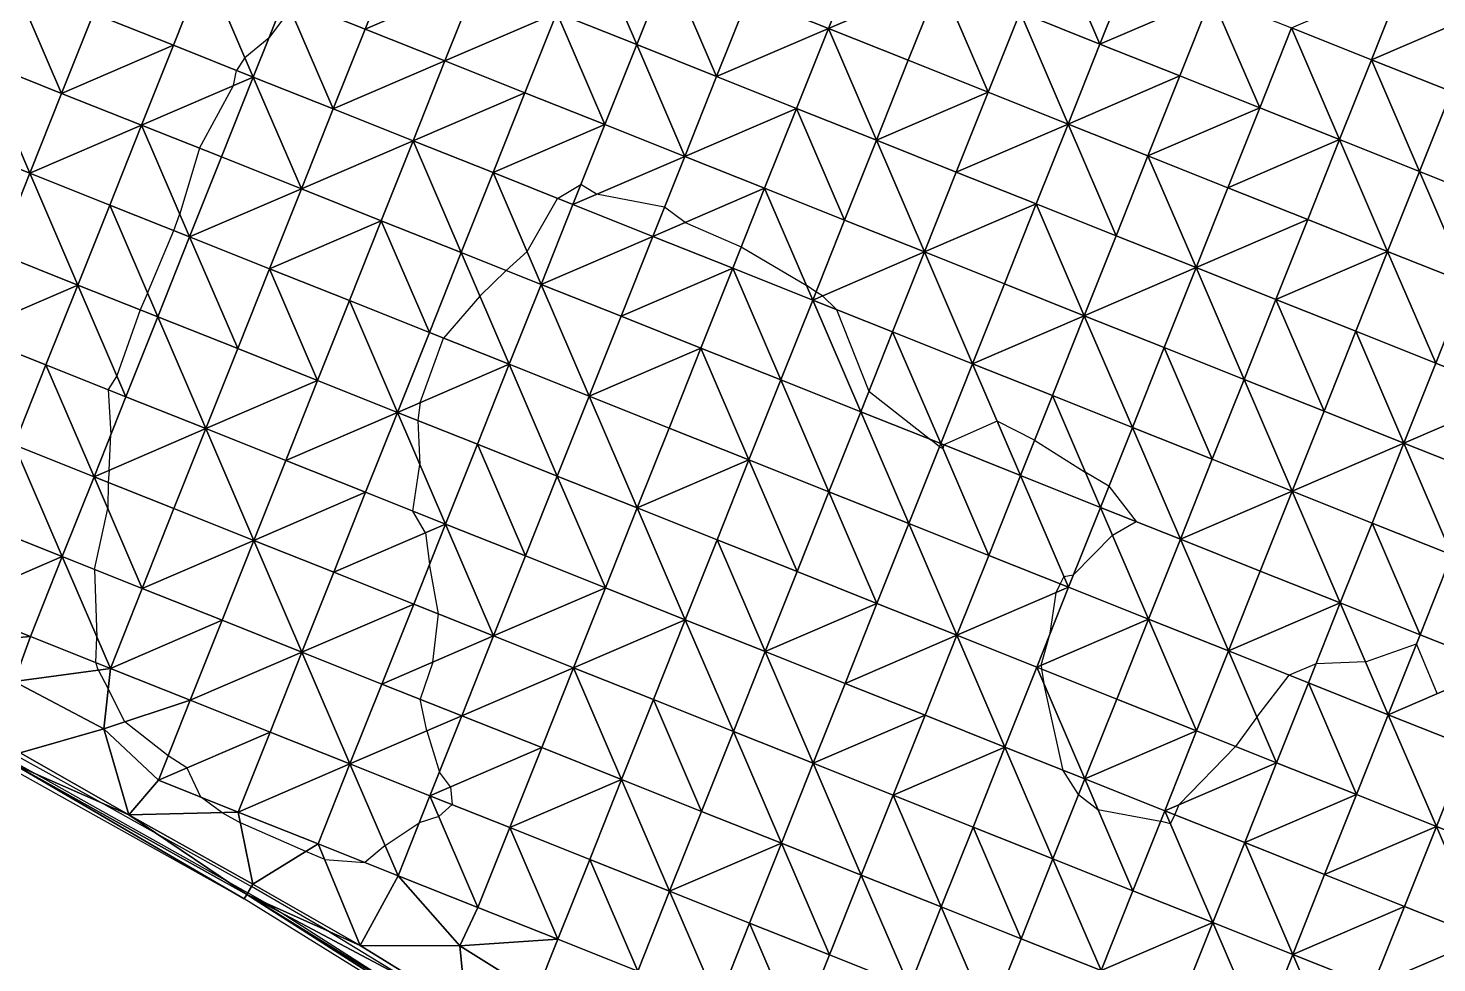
# Model space of a CAD drawing. Extents: x 452550 to 453808, y 451368 to 453069.
# Drawn here: x 453386.4 to 453550.1, y 452163.5 to 452272.1 of the extents above; entities that cross this region are included whole.
import ezdxf

# ---------------------------------------------------------------- set-up
doc = ezdxf.new("R2010")
doc.units = 0
doc.header["$LTSCALE"] = 0.35
doc.header["$MEASUREMENT"] = 0
doc.linetypes.add('DASHED', pattern=[5442.857143, 3628.571429, -1814.285714])
doc.layers.add('Default', color=42, linetype='Continuous', lineweight=25)
doc.layers.add('FPS_Contours-Minor', color=40, linetype='DASHED', lineweight=25)

msp = doc.modelspace()

# ---------------------------------------------------------------- linework, layer by layer
at = {"layer": 'Default', "color": 8, "linetype": 'Continuous', "lineweight": 25}
for points in [[(453447.82, 452273.91, 13.74), (453451.52, 452283.2, 13.67), (453457.11, 452270.21, 13.76)], [(453451.52, 452283.2, 13.67), (453460.81, 452279.5, 13.72), (453457.11, 452270.21, 13.76)], [(453501.67, 452273.98, 13.86), (453505.37, 452283.27, 13.87), (453510.96, 452270.27, 13.89)], [(453505.37, 452283.27, 13.87), (453514.66, 452279.56, 13.88), (453510.96, 452270.27, 13.89)], [(453416.25, 452275.73, 14.02), (453429.24, 452281.31, 13.8), (453425.53, 452272.02, 13.9)], [(453429.24, 452281.31, 13.8), (453438.53, 452277.61, 13.73), (453425.53, 452272.02, 13.9)], [(453470.1, 452275.79, 13.76), (453483.09, 452281.38, 13.82), (453479.39, 452272.09, 13.79)], [(453483.09, 452281.38, 13.82), (453492.38, 452277.68, 13.83), (453479.39, 452272.09, 13.79)], [(453393.96, 452273.84, 14.07), (453406.96, 452279.43, 14.08), (453403.25, 452270.14, 14.06)], [(453403.25, 452270.14, 14.06), (453406.96, 452279.43, 14.08), (453412.54, 452266.44, 13.98)], [(453406.96, 452279.43, 14.08), (453416.25, 452275.73, 14.02), (453412.54, 452266.44, 13.98)], [(453457.11, 452270.21, 13.76), (453460.81, 452279.5, 13.72), (453466.39, 452266.5, 13.8)], [(453460.81, 452279.5, 13.72), (453470.1, 452275.79, 13.76), (453466.39, 452266.5, 13.8)], [(453514.66, 452279.56, 13.88), (453523.95, 452275.86, 13.9), (453510.96, 452270.27, 13.89)], [(453380.97, 452268.25, 14.1), (453384.67, 452277.54, 14.08), (453390.26, 452264.55, 14.11)], [(453384.67, 452277.54, 14.08), (453393.96, 452273.84, 14.07), (453390.26, 452264.55, 14.11)], [(453425.53, 452272.02, 13.9), (453438.53, 452277.61, 13.73), (453434.82, 452268.32, 13.83)], [(453438.53, 452277.61, 13.73), (453447.82, 452273.91, 13.74), (453434.82, 452268.32, 13.83)], [(453479.39, 452272.09, 13.79), (453492.38, 452277.68, 13.83), (453488.68, 452268.39, 13.79)], [(453488.68, 452268.39, 13.79), (453492.38, 452277.68, 13.83), (453497.97, 452264.69, 13.81)], [(453492.38, 452277.68, 13.83), (453501.67, 452273.98, 13.86), (453497.97, 452264.69, 13.81)], [(453533.24, 452272.16, 13.92), (453546.23, 452277.75, 13.85), (453542.53, 452268.46, 13.89)], [(453546.23, 452277.75, 13.85), (453555.52, 452274.04, 13.85), (453542.53, 452268.46, 13.89)], [(453412.54, 452266.44, 13.98), (453416.25, 452275.73, 14.02), (453421.83, 452262.73, 13.86)], [(453416.25, 452275.73, 14.02), (453425.53, 452272.02, 13.9), (453421.83, 452262.73, 13.86)], [(453470.1, 452275.79, 13.76), (453479.39, 452272.09, 13.79), (453466.39, 452266.5, 13.8)], [(453510.96, 452270.27, 13.89), (453523.95, 452275.86, 13.9), (453520.25, 452266.57, 13.92)], [(453520.25, 452266.57, 13.92), (453523.95, 452275.86, 13.9), (453529.54, 452262.87, 13.93)], [(453523.95, 452275.86, 13.9), (453533.24, 452272.16, 13.92), (453529.54, 452262.87, 13.93)], [(453434.82, 452268.32, 13.83), (453447.82, 452273.91, 13.74), (453444.11, 452264.62, 13.9)], [(453444.11, 452264.62, 13.9), (453447.82, 452273.91, 13.74), (453453.4, 452260.92, 13.94)], [(453447.82, 452273.91, 13.74), (453457.11, 452270.21, 13.76), (453453.4, 452260.92, 13.94)], [(453497.97, 452264.69, 13.81), (453501.67, 452273.98, 13.86), (453507.25, 452260.98, 13.83)], [(453501.67, 452273.98, 13.86), (453510.96, 452270.27, 13.89), (453507.25, 452260.98, 13.83)], [(453542.53, 452268.46, 13.89), (453555.52, 452274.04, 13.85), (453551.82, 452264.75, 13.9)], [(453393.96, 452273.84, 14.07), (453403.25, 452270.14, 14.06), (453390.26, 452264.55, 14.11)], [(453425.53, 452272.02, 13.9), (453434.82, 452268.32, 13.83), (453421.83, 452262.73, 13.86)], [(453466.39, 452266.5, 13.8), (453479.39, 452272.09, 13.79), (453475.68, 452262.8, 13.81)], [(453475.68, 452262.8, 13.81), (453479.39, 452272.09, 13.79), (453484.97, 452259.1, 13.81)], [(453479.39, 452272.09, 13.79), (453488.68, 452268.39, 13.79), (453484.97, 452259.1, 13.81)], [(453529.54, 452262.87, 13.93), (453533.24, 452272.16, 13.92), (453538.83, 452259.17, 13.91)], [(453533.24, 452272.16, 13.92), (453542.53, 452268.46, 13.89), (453538.83, 452259.17, 13.91)], [(453390.26, 452264.55, 14.11), (453403.25, 452270.14, 14.06), (453399.55, 452260.85, 14.08)], [(453403.25, 452270.14, 14.06), (453412.54, 452266.44, 13.98), (453399.55, 452260.85, 14.08)], [(453453.4, 452260.92, 13.94), (453457.11, 452270.21, 13.76), (453462.69, 452257.21, 13.93)], [(453457.11, 452270.21, 13.76), (453466.39, 452266.5, 13.8), (453462.69, 452257.21, 13.93)], [(453510.96, 452270.27, 13.89), (453520.25, 452266.57, 13.92), (453507.25, 452260.98, 13.83)], [(453377.27, 452258.96, 14.09), (453380.97, 452268.25, 14.1), (453386.56, 452255.26, 14.1)], [(453380.97, 452268.25, 14.1), (453390.26, 452264.55, 14.11), (453386.56, 452255.26, 14.1)], [(453421.83, 452262.73, 13.86), (453434.82, 452268.32, 13.83), (453431.12, 452259.03, 13.8)], [(453434.82, 452268.32, 13.83), (453444.11, 452264.62, 13.9), (453431.12, 452259.03, 13.8)], [(453488.68, 452268.39, 13.79), (453497.97, 452264.69, 13.81), (453484.97, 452259.1, 13.81)], [(453538.83, 452259.17, 13.91), (453542.53, 452268.46, 13.89), (453548.11, 452255.46, 13.91)], [(453542.53, 452268.46, 13.89), (453551.82, 452264.75, 13.9), (453548.11, 452255.46, 13.91)], [(453399.55, 452260.85, 14.08), (453412.54, 452266.44, 13.98), (453408.84, 452257.15, 13.97)], [(453408.84, 452257.15, 13.97), (453412.54, 452266.44, 13.98), (453418.13, 452253.44, 13.86)], [(453412.54, 452266.44, 13.98), (453421.83, 452262.73, 13.86), (453418.13, 452253.44, 13.86)], [(453466.39, 452266.5, 13.8), (453475.68, 452262.8, 13.81), (453462.69, 452257.21, 13.93)], [(453507.25, 452260.98, 13.83), (453520.25, 452266.57, 13.92), (453516.54, 452257.28, 13.87)], [(453520.25, 452266.57, 13.92), (453529.54, 452262.87, 13.93), (453516.54, 452257.28, 13.87)], [(453390.26, 452264.55, 14.11), (453399.55, 452260.85, 14.08), (453386.56, 452255.26, 14.1)], [(453431.12, 452259.03, 13.8), (453444.11, 452264.62, 13.9), (453440.41, 452255.33, 13.92)], [(453444.11, 452264.62, 13.9), (453453.4, 452260.92, 13.94), (453440.41, 452255.33, 13.92)], [(453484.97, 452259.1, 13.81), (453497.97, 452264.69, 13.81), (453494.26, 452255.4, 13.8)], [(453497.97, 452264.69, 13.81), (453507.25, 452260.98, 13.83), (453494.26, 452255.4, 13.8)], [(453548.11, 452255.46, 13.91), (453551.82, 452264.75, 13.9), (453557.4, 452251.76, 13.92)], [(453421.83, 452262.73, 13.86), (453431.12, 452259.03, 13.8), (453418.13, 452253.44, 13.86)], [(453462.69, 452257.21, 13.93), (453475.68, 452262.8, 13.81), (453471.98, 452253.51, 13.9)], [(453471.98, 452253.51, 13.9), (453475.68, 452262.8, 13.81), (453481.27, 452249.81, 13.87)], [(453475.68, 452262.8, 13.81), (453484.97, 452259.1, 13.81), (453481.27, 452249.81, 13.87)], [(453516.54, 452257.28, 13.87), (453529.54, 452262.87, 13.93), (453525.83, 452253.58, 13.89)], [(453529.54, 452262.87, 13.93), (453538.83, 452259.17, 13.91), (453525.83, 452253.58, 13.89)], [(453386.56, 452255.26, 14.1), (453399.55, 452260.85, 14.08), (453395.85, 452251.56, 14.08)], [(453395.85, 452251.56, 14.08), (453399.55, 452260.85, 14.08), (453405.14, 452247.86, 13.98)], [(453399.55, 452260.85, 14.08), (453408.84, 452257.15, 13.97), (453405.14, 452247.86, 13.98)], [(453440.41, 452255.33, 13.92), (453453.4, 452260.92, 13.94), (453449.7, 452251.63, 14.02)], [(453453.4, 452260.92, 13.94), (453462.69, 452257.21, 13.93), (453449.7, 452251.63, 14.02)], [(453494.26, 452255.4, 13.8), (453507.25, 452260.98, 13.83), (453503.55, 452251.69, 13.82)], [(453503.55, 452251.69, 13.82), (453507.25, 452260.98, 13.83), (453512.84, 452247.99, 13.86)], [(453507.25, 452260.98, 13.83), (453516.54, 452257.28, 13.87), (453512.84, 452247.99, 13.86)], [(453525.83, 452253.58, 13.89), (453538.83, 452259.17, 13.91), (453535.12, 452249.88, 13.88)], [(453535.12, 452249.88, 13.88), (453538.83, 452259.17, 13.91), (453544.41, 452246.17, 13.88)], [(453538.83, 452259.17, 13.91), (453548.11, 452255.46, 13.91), (453544.41, 452246.17, 13.88)], [(453377.27, 452258.96, 14.09), (453386.56, 452255.26, 14.1), (453382.86, 452245.97, 14.11)], [(453418.13, 452253.44, 13.86), (453431.12, 452259.03, 13.8), (453427.42, 452249.74, 13.85)], [(453427.42, 452249.74, 13.85), (453431.12, 452259.03, 13.8), (453436.71, 452246.04, 13.96)], [(453431.12, 452259.03, 13.8), (453440.41, 452255.33, 13.92), (453436.71, 452246.04, 13.96)], [(453481.27, 452249.81, 13.87), (453484.97, 452259.1, 13.81), (453490.56, 452246.11, 13.84)], [(453484.97, 452259.1, 13.81), (453494.26, 452255.4, 13.8), (453490.56, 452246.11, 13.84)], [(453408.84, 452257.15, 13.97), (453418.13, 452253.44, 13.86), (453405.14, 452247.86, 13.98)], [(453449.7, 452251.63, 14.02), (453462.69, 452257.21, 13.93), (453458.99, 452247.92, 14.04)], [(453462.69, 452257.21, 13.93), (453471.98, 452253.51, 13.9), (453458.99, 452247.92, 14.04)], [(453512.84, 452247.99, 13.86), (453516.54, 452257.28, 13.87), (453522.13, 452244.29, 13.86)], [(453516.54, 452257.28, 13.87), (453525.83, 452253.58, 13.89), (453522.13, 452244.29, 13.86)], [(453382.86, 452245.97, 14.11), (453386.56, 452255.26, 14.1), (453392.15, 452242.27, 14.08)], [(453386.56, 452255.26, 14.1), (453395.85, 452251.56, 14.08), (453392.15, 452242.27, 14.08)], [(453436.71, 452246.04, 13.96), (453440.41, 452255.33, 13.92), (453446, 452242.34, 14.03)], [(453440.41, 452255.33, 13.92), (453449.7, 452251.63, 14.02), (453446, 452242.34, 14.03)], [(453494.26, 452255.4, 13.8), (453503.55, 452251.69, 13.82), (453490.56, 452246.11, 13.84)], [(453544.41, 452246.17, 13.88), (453548.11, 452255.46, 13.91), (453553.7, 452242.47, 13.91)], [(453548.11, 452255.46, 13.91), (453557.4, 452251.76, 13.92), (453553.7, 452242.47, 13.91)], [(453405.14, 452247.86, 13.98), (453418.13, 452253.44, 13.86), (453414.43, 452244.16, 13.85)], [(453418.13, 452253.44, 13.86), (453427.42, 452249.74, 13.85), (453414.43, 452244.16, 13.85)], [(453458.99, 452247.92, 14.04), (453471.98, 452253.51, 13.9), (453468.28, 452244.22, 14.04)], [(453468.28, 452244.22, 14.04), (453471.98, 452253.51, 13.9), (453477.57, 452240.52, 14.02)], [(453471.98, 452253.51, 13.9), (453481.27, 452249.81, 13.87), (453477.57, 452240.52, 14.02)], [(453525.83, 452253.58, 13.89), (453535.12, 452249.88, 13.88), (453522.13, 452244.29, 13.86)], [(453392.15, 452242.27, 14.08), (453395.85, 452251.56, 14.08), (453401.44, 452238.57, 13.98)], [(453395.85, 452251.56, 14.08), (453405.14, 452247.86, 13.98), (453401.44, 452238.57, 13.98)], [(453449.7, 452251.63, 14.02), (453458.99, 452247.92, 14.04), (453446, 452242.34, 14.03)], [(453490.56, 452246.11, 13.84), (453503.55, 452251.69, 13.82), (453499.85, 452242.41, 13.84)], [(453499.85, 452242.41, 13.84), (453503.55, 452251.69, 13.82), (453509.14, 452238.7, 13.85)], [(453503.55, 452251.69, 13.82), (453512.84, 452247.99, 13.86), (453509.14, 452238.7, 13.85)], [(453414.43, 452244.16, 13.85), (453427.42, 452249.74, 13.85), (453423.72, 452240.45, 13.86)], [(453423.72, 452240.45, 13.86), (453427.42, 452249.74, 13.85), (453433.01, 452236.75, 13.99)], [(453427.42, 452249.74, 13.85), (453436.71, 452246.04, 13.96), (453433.01, 452236.75, 13.99)], [(453481.27, 452249.81, 13.87), (453490.56, 452246.11, 13.84), (453477.57, 452240.52, 14.02)], [(453522.13, 452244.29, 13.86), (453535.12, 452249.88, 13.88), (453531.42, 452240.59, 13.84)], [(453535.12, 452249.88, 13.88), (453544.41, 452246.17, 13.88), (453531.42, 452240.59, 13.84)], [(453401.44, 452238.57, 13.98), (453405.14, 452247.86, 13.98), (453410.73, 452234.87, 13.86)], [(453405.14, 452247.86, 13.98), (453414.43, 452244.16, 13.85), (453410.73, 452234.87, 13.86)], [(453446, 452242.34, 14.03), (453458.99, 452247.92, 14.04), (453455.29, 452238.64, 14.06)], [(453458.99, 452247.92, 14.04), (453468.28, 452244.22, 14.04), (453455.29, 452238.64, 14.06)], [(453512.84, 452247.99, 13.86), (453522.13, 452244.29, 13.86), (453509.14, 452238.7, 13.85)], [(453477.57, 452240.52, 14.02), (453490.56, 452246.11, 13.84), (453486.86, 452236.82, 13.96)], [(453486.86, 452236.82, 13.96), (453490.56, 452246.11, 13.84), (453496.15, 452233.12, 13.96)], [(453490.56, 452246.11, 13.84), (453499.85, 452242.41, 13.84), (453496.15, 452233.12, 13.96)], [(453531.42, 452240.59, 13.84), (453544.41, 452246.17, 13.88), (453540.71, 452236.89, 13.82)], [(453540.71, 452236.89, 13.82), (453544.41, 452246.17, 13.88), (453550, 452233.18, 13.86)], [(453544.41, 452246.17, 13.88), (453553.7, 452242.47, 13.91), (453550, 452233.18, 13.86)], [(453382.86, 452245.97, 14.11), (453392.15, 452242.27, 14.08), (453379.16, 452236.68, 14.12)], [(453433.01, 452236.75, 13.99), (453436.71, 452246.04, 13.96), (453442.3, 452233.05, 14.06)], [(453436.71, 452246.04, 13.96), (453446, 452242.34, 14.03), (453442.3, 452233.05, 14.06)], [(453410.73, 452234.87, 13.86), (453414.43, 452244.16, 13.85), (453420.01, 452231.16, 13.89)], [(453414.43, 452244.16, 13.85), (453423.72, 452240.45, 13.86), (453420.01, 452231.16, 13.89)], [(453455.29, 452238.64, 14.06), (453468.28, 452244.22, 14.04), (453464.58, 452234.93, 14.06)], [(453464.58, 452234.93, 14.06), (453468.28, 452244.22, 14.04), (453473.87, 452231.23, 14.05)], [(453468.28, 452244.22, 14.04), (453477.57, 452240.52, 14.02), (453473.87, 452231.23, 14.05)], [(453509.14, 452238.7, 13.85), (453522.13, 452244.29, 13.86), (453518.43, 452235, 13.87)], [(453518.43, 452235, 13.87), (453522.13, 452244.29, 13.86), (453527.72, 452231.3, 13.85)], [(453522.13, 452244.29, 13.86), (453531.42, 452240.59, 13.84), (453527.72, 452231.3, 13.85)], [(453379.16, 452236.68, 14.12), (453392.15, 452242.27, 14.08), (453388.44, 452232.98, 14.06)], [(453388.44, 452232.98, 14.06), (453392.15, 452242.27, 14.08), (453397.73, 452229.28, 13.98)], [(453392.15, 452242.27, 14.08), (453401.44, 452238.57, 13.98), (453397.73, 452229.28, 13.98)], [(453442.3, 452233.05, 14.06), (453446, 452242.34, 14.03), (453451.59, 452229.35, 14.1)], [(453446, 452242.34, 14.03), (453455.29, 452238.64, 14.06), (453451.59, 452229.35, 14.1)], [(453499.85, 452242.41, 13.84), (453509.14, 452238.7, 13.85), (453496.15, 452233.12, 13.96)], [(453550, 452233.18, 13.86), (453553.7, 452242.47, 13.91), (453559.29, 452229.48, 13.93)], [(453420.01, 452231.16, 13.89), (453423.72, 452240.45, 13.86), (453429.3, 452227.46, 13.98)], [(453423.72, 452240.45, 13.86), (453433.01, 452236.75, 13.99), (453429.3, 452227.46, 13.98)], [(453473.87, 452231.23, 14.05), (453477.57, 452240.52, 14.02), (453483.16, 452227.53, 14.01)], [(453477.57, 452240.52, 14.02), (453486.86, 452236.82, 13.96), (453483.16, 452227.53, 14.01)], [(453527.72, 452231.3, 13.85), (453531.42, 452240.59, 13.84), (453537.01, 452227.6, 13.83)], [(453531.42, 452240.59, 13.84), (453540.71, 452236.89, 13.82), (453537.01, 452227.6, 13.83)], [(453397.73, 452229.28, 13.98), (453401.44, 452238.57, 13.98), (453407.02, 452225.58, 13.87)], [(453401.44, 452238.57, 13.98), (453410.73, 452234.87, 13.86), (453407.02, 452225.58, 13.87)], [(453455.29, 452238.64, 14.06), (453464.58, 452234.93, 14.06), (453451.59, 452229.35, 14.1)], [(453496.15, 452233.12, 13.96), (453509.14, 452238.7, 13.85), (453505.44, 452229.41, 13.95)], [(453505.44, 452229.41, 13.95), (453509.14, 452238.7, 13.85), (453514.73, 452225.71, 13.93)], [(453509.14, 452238.7, 13.85), (453518.43, 452235, 13.87), (453514.73, 452225.71, 13.93)], [(453379.16, 452236.68, 14.12), (453388.44, 452232.98, 14.06), (453384.74, 452223.69, 14.1)], [(453433.01, 452236.75, 13.99), (453442.3, 452233.05, 14.06), (453429.3, 452227.46, 13.98)], [(453483.16, 452227.53, 14.01), (453486.86, 452236.82, 13.96), (453492.45, 452223.83, 14)], [(453486.86, 452236.82, 13.96), (453496.15, 452233.12, 13.96), (453492.45, 452223.83, 14)], [(453537.01, 452227.6, 13.83), (453540.71, 452236.89, 13.82), (453546.3, 452223.89, 13.87)], [(453540.71, 452236.89, 13.82), (453550, 452233.18, 13.86), (453546.3, 452223.89, 13.87)], [(453410.73, 452234.87, 13.86), (453420.01, 452231.16, 13.89), (453407.02, 452225.58, 13.87)], [(453451.59, 452229.35, 14.1), (453464.58, 452234.93, 14.06), (453460.87, 452225.64, 14.11)], [(453460.87, 452225.64, 14.11), (453464.58, 452234.93, 14.06), (453470.16, 452221.94, 14.1)], [(453464.58, 452234.93, 14.06), (453473.87, 452231.23, 14.05), (453470.16, 452221.94, 14.1)], [(453514.73, 452225.71, 13.93), (453518.43, 452235, 13.87), (453524.02, 452222.01, 13.88)], [(453518.43, 452235, 13.87), (453527.72, 452231.3, 13.85), (453524.02, 452222.01, 13.88)], [(453384.74, 452223.69, 14.1), (453388.44, 452232.98, 14.06), (453394.03, 452219.99, 14.02)], [(453388.44, 452232.98, 14.06), (453397.73, 452229.28, 13.98), (453394.03, 452219.99, 14.02)], [(453429.3, 452227.46, 13.98), (453442.3, 452233.05, 14.06), (453438.59, 452223.76, 14.05)], [(453438.59, 452223.76, 14.05), (453442.3, 452233.05, 14.06), (453447.88, 452220.06, 14.07)], [(453442.3, 452233.05, 14.06), (453451.59, 452229.35, 14.1), (453447.88, 452220.06, 14.07)], [(453492.45, 452223.83, 14), (453496.15, 452233.12, 13.96), (453501.73, 452220.12, 14.04)], [(453496.15, 452233.12, 13.96), (453505.44, 452229.41, 13.95), (453501.73, 452220.12, 14.04)], [(453550, 452233.18, 13.86), (453559.29, 452229.48, 13.93), (453546.3, 452223.89, 13.87)], [(453407.02, 452225.58, 13.87), (453420.01, 452231.16, 13.89), (453416.31, 452221.87, 13.86)], [(453420.01, 452231.16, 13.89), (453429.3, 452227.46, 13.98), (453416.31, 452221.87, 13.86)], [(453470.16, 452221.94, 14.1), (453473.87, 452231.23, 14.05), (453479.45, 452218.24, 14.07)], [(453473.87, 452231.23, 14.05), (453483.16, 452227.53, 14.01), (453479.45, 452218.24, 14.07)], [(453524.02, 452222.01, 13.88), (453527.72, 452231.3, 13.85), (453533.31, 452218.31, 13.85)], [(453527.72, 452231.3, 13.85), (453537.01, 452227.6, 13.83), (453533.31, 452218.31, 13.85)], [(453397.73, 452229.28, 13.98), (453407.02, 452225.58, 13.87), (453394.03, 452219.99, 14.02)], [(453447.88, 452220.06, 14.07), (453451.59, 452229.35, 14.1), (453457.17, 452216.35, 14.07)], [(453451.59, 452229.35, 14.1), (453460.87, 452225.64, 14.11), (453457.17, 452216.35, 14.07)], [(453501.73, 452220.12, 14.04), (453505.44, 452229.41, 13.95), (453511.02, 452216.42, 14.02)], [(453505.44, 452229.41, 13.95), (453514.73, 452225.71, 13.93), (453511.02, 452216.42, 14.02)], [(453546.3, 452223.89, 13.87), (453559.29, 452229.48, 13.93), (453555.59, 452220.19, 13.92)], [(453416.31, 452221.87, 13.86), (453429.3, 452227.46, 13.98), (453425.6, 452218.17, 13.97)], [(453425.6, 452218.17, 13.97), (453429.3, 452227.46, 13.98), (453434.89, 452214.47, 14.02)], [(453429.3, 452227.46, 13.98), (453438.59, 452223.76, 14.05), (453434.89, 452214.47, 14.02)], [(453479.45, 452218.24, 14.07), (453483.16, 452227.53, 14.01), (453488.74, 452214.54, 14.04)], [(453483.16, 452227.53, 14.01), (453492.45, 452223.83, 14), (453488.74, 452214.54, 14.04)], [(453537.01, 452227.6, 13.83), (453546.3, 452223.89, 13.87), (453533.31, 452218.31, 13.85)], [(453394.03, 452219.99, 14.02), (453407.02, 452225.58, 13.87), (453403.32, 452216.29, 13.9)], [(453403.32, 452216.29, 13.9), (453407.02, 452225.58, 13.87), (453412.61, 452212.58, 13.87)], [(453407.02, 452225.58, 13.87), (453416.31, 452221.87, 13.86), (453412.61, 452212.58, 13.87)], [(453460.87, 452225.64, 14.11), (453470.16, 452221.94, 14.1), (453457.17, 452216.35, 14.07)], [(453511.02, 452216.42, 14.02), (453514.73, 452225.71, 13.93), (453520.31, 452212.72, 13.97)], [(453514.73, 452225.71, 13.93), (453524.02, 452222.01, 13.88), (453520.31, 452212.72, 13.97)], [(453381.04, 452214.4, 14.08), (453384.74, 452223.69, 14.1), (453390.33, 452210.7, 14.04)], [(453384.74, 452223.69, 14.1), (453394.03, 452219.99, 14.02), (453390.33, 452210.7, 14.04)], [(453434.89, 452214.47, 14.02), (453438.59, 452223.76, 14.05), (453444.18, 452210.77, 14.07)], [(453438.59, 452223.76, 14.05), (453447.88, 452220.06, 14.07), (453444.18, 452210.77, 14.07)], [(453488.74, 452214.54, 14.04), (453492.45, 452223.83, 14), (453498.03, 452210.83, 14.04)], [(453492.45, 452223.83, 14), (453501.73, 452220.12, 14.04), (453498.03, 452210.83, 14.04)], [(453533.31, 452218.31, 13.85), (453546.3, 452223.89, 13.87), (453542.59, 452214.6, 13.87)], [(453542.59, 452214.6, 13.87), (453546.3, 452223.89, 13.87), (453551.88, 452210.9, 13.94)], [(453546.3, 452223.89, 13.87), (453555.59, 452220.19, 13.92), (453551.88, 452210.9, 13.94)], [(453416.31, 452221.87, 13.86), (453425.6, 452218.17, 13.97), (453412.61, 452212.58, 13.87)], [(453457.17, 452216.35, 14.07), (453470.16, 452221.94, 14.1), (453466.46, 452212.65, 14.1)], [(453466.46, 452212.65, 14.1), (453470.16, 452221.94, 14.1), (453475.75, 452208.95, 14.09)], [(453470.16, 452221.94, 14.1), (453479.45, 452218.24, 14.07), (453475.75, 452208.95, 14.09)], [(453524.02, 452222.01, 13.88), (453533.31, 452218.31, 13.85), (453520.31, 452212.72, 13.97)], [(453390.33, 452210.7, 14.04), (453394.03, 452219.99, 14.02), (453399.62, 452207, 13.95)], [(453394.03, 452219.99, 14.02), (453403.32, 452216.29, 13.9), (453399.62, 452207, 13.95)], [(453444.18, 452210.77, 14.07), (453447.88, 452220.06, 14.07), (453453.47, 452207.06, 14.09)], [(453447.88, 452220.06, 14.07), (453457.17, 452216.35, 14.07), (453453.47, 452207.06, 14.09)], [(453498.03, 452210.83, 14.04), (453501.73, 452220.12, 14.04), (453507.32, 452207.13, 14)], [(453501.73, 452220.12, 14.04), (453511.02, 452216.42, 14.02), (453507.32, 452207.13, 14)], [(453475.75, 452208.95, 14.09), (453479.45, 452218.24, 14.07), (453485.04, 452205.25, 14.06)], [(453479.45, 452218.24, 14.07), (453488.74, 452214.54, 14.04), (453485.04, 452205.25, 14.06)], [(453520.31, 452212.72, 13.97), (453533.31, 452218.31, 13.85), (453529.6, 452209.02, 13.93)], [(453529.6, 452209.02, 13.93), (453533.31, 452218.31, 13.85), (453538.89, 452205.31, 13.93)], [(453533.31, 452218.31, 13.85), (453542.59, 452214.6, 13.87), (453538.89, 452205.31, 13.93)], [(453412.61, 452212.58, 13.87), (453425.6, 452218.17, 13.97), (453421.9, 452208.88, 13.91)], [(453425.6, 452218.17, 13.97), (453434.89, 452214.47, 14.02), (453421.9, 452208.88, 13.91)], [(453403.32, 452216.29, 13.9), (453412.61, 452212.58, 13.87), (453399.62, 452207, 13.95)], [(453453.47, 452207.06, 14.09), (453457.17, 452216.35, 14.07), (453462.76, 452203.36, 14.1)], [(453457.17, 452216.35, 14.07), (453466.46, 452212.65, 14.1), (453462.76, 452203.36, 14.1)], [(453507.32, 452207.13, 14), (453511.02, 452216.42, 14.02), (453516.61, 452203.43, 13.93)], [(453511.02, 452216.42, 14.02), (453520.31, 452212.72, 13.97), (453516.61, 452203.43, 13.93)], [(453381.04, 452214.4, 14.08), (453390.33, 452210.7, 14.04), (453377.34, 452205.11, 14.11)], [(453421.9, 452208.88, 13.91), (453434.89, 452214.47, 14.02), (453431.19, 452205.18, 13.98)], [(453431.19, 452205.18, 13.98), (453434.89, 452214.47, 14.02), (453440.48, 452201.48, 14.04)], [(453434.89, 452214.47, 14.02), (453444.18, 452210.77, 14.07), (453440.48, 452201.48, 14.04)], [(453485.04, 452205.25, 14.06), (453488.74, 452214.54, 14.04), (453494.33, 452201.55, 14.03)], [(453488.74, 452214.54, 14.04), (453498.03, 452210.83, 14.04), (453494.33, 452201.55, 14.03)], [(453538.89, 452205.31, 13.93), (453542.59, 452214.6, 13.87), (453548.18, 452201.61, 13.99)], [(453542.59, 452214.6, 13.87), (453551.88, 452210.9, 13.94), (453548.18, 452201.61, 13.99)], [(453399.62, 452207, 13.95), (453412.61, 452212.58, 13.87), (453408.91, 452203.3, 13.88)], [(453408.91, 452203.3, 13.88), (453412.61, 452212.58, 13.87), (453418.2, 452199.59, 13.91)], [(453412.61, 452212.58, 13.87), (453421.9, 452208.88, 13.91), (453418.2, 452199.59, 13.91)], [(453462.76, 452203.36, 14.1), (453466.46, 452212.65, 14.1), (453472.05, 452199.66, 14.1)], [(453466.46, 452212.65, 14.1), (453475.75, 452208.95, 14.09), (453472.05, 452199.66, 14.1)], [(453516.61, 452203.43, 13.93), (453520.31, 452212.72, 13.97), (453525.9, 452199.73, 13.93)], [(453520.31, 452212.72, 13.97), (453529.6, 452209.02, 13.93), (453525.9, 452199.73, 13.93)], [(453377.34, 452205.11, 14.11), (453390.33, 452210.7, 14.04), (453386.63, 452201.41, 14.06)], [(453386.63, 452201.41, 14.06), (453390.33, 452210.7, 14.04), (453395.92, 452197.71, 13.99)], [(453390.33, 452210.7, 14.04), (453399.62, 452207, 13.95), (453395.92, 452197.71, 13.99)], [(453444.18, 452210.77, 14.07), (453453.47, 452207.06, 14.09), (453440.48, 452201.48, 14.04)], [(453498.03, 452210.83, 14.04), (453507.32, 452207.13, 14), (453494.33, 452201.55, 14.03)], [(453548.18, 452201.61, 13.99), (453551.88, 452210.9, 13.94), (453557.47, 452197.91, 13.92)], [(453421.9, 452208.88, 13.91), (453431.19, 452205.18, 13.98), (453418.2, 452199.59, 13.91)], [(453475.75, 452208.95, 14.09), (453485.04, 452205.25, 14.06), (453472.05, 452199.66, 14.1)], [(453529.6, 452209.02, 13.93), (453538.89, 452205.31, 13.93), (453525.9, 452199.73, 13.93)], [(453399.62, 452207, 13.95), (453408.91, 452203.3, 13.88), (453395.92, 452197.71, 13.99)], [(453440.48, 452201.48, 14.04), (453453.47, 452207.06, 14.09), (453449.77, 452197.78, 14.07)], [(453453.47, 452207.06, 14.09), (453462.76, 452203.36, 14.1), (453449.77, 452197.78, 14.07)], [(453494.33, 452201.55, 14.03), (453507.32, 452207.13, 14), (453503.62, 452197.84, 14)], [(453507.32, 452207.13, 14), (453516.61, 452203.43, 13.93), (453503.62, 452197.84, 14)], [(453418.2, 452199.59, 13.91), (453431.19, 452205.18, 13.98), (453427.49, 452195.89, 13.97)], [(453431.19, 452205.18, 13.98), (453440.48, 452201.48, 14.04), (453427.49, 452195.89, 13.97)], [(453472.05, 452199.66, 14.1), (453485.04, 452205.25, 14.06), (453481.34, 452195.96, 14.08)], [(453485.04, 452205.25, 14.06), (453494.33, 452201.55, 14.03), (453481.34, 452195.96, 14.08)], [(453525.9, 452199.73, 13.93), (453538.89, 452205.31, 13.93), (453535.19, 452196.03, 14.02)], [(453535.19, 452196.03, 14.02), (453538.89, 452205.31, 13.93), (453544.48, 452192.32, 14.06)], [(453538.89, 452205.31, 13.93), (453548.18, 452201.61, 13.99), (453544.48, 452192.32, 14.06)], [(453377.34, 452205.11, 14.11), (453386.63, 452201.41, 14.06), (453376.74, 452200.55, 14.15)], [(453395.92, 452197.71, 13.99), (453408.91, 452203.3, 13.88), (453405.21, 452194.01, 13.92)], [(453408.91, 452203.3, 13.88), (453418.2, 452199.59, 13.91), (453405.21, 452194.01, 13.92)], [(453449.77, 452197.78, 14.07), (453462.76, 452203.36, 14.1), (453459.06, 452194.07, 14.08)], [(453459.06, 452194.07, 14.08), (453462.76, 452203.36, 14.1), (453468.35, 452190.37, 14.09)], [(453462.76, 452203.36, 14.1), (453472.05, 452199.66, 14.1), (453468.35, 452190.37, 14.09)], [(453503.62, 452197.84, 14), (453516.61, 452203.43, 13.93), (453512.91, 452194.14, 13.95)], [(453512.91, 452194.14, 13.95), (453516.61, 452203.43, 13.93), (453522.2, 452190.44, 13.96)], [(453516.61, 452203.43, 13.93), (453525.9, 452199.73, 13.93), (453522.2, 452190.44, 13.96)], [(453386.63, 452201.41, 14.06), (453384.75, 452196.2, 14.09), (453376.74, 452200.55, 14.15)], [(453386.63, 452201.41, 14.06), (453395.92, 452197.71, 13.99), (453384.75, 452196.2, 14.09)], [(453427.49, 452195.89, 13.97), (453440.48, 452201.48, 14.04), (453436.78, 452192.19, 14.04)], [(453440.48, 452201.48, 14.04), (453449.77, 452197.78, 14.07), (453436.78, 452192.19, 14.04)], [(453481.34, 452195.96, 14.08), (453494.33, 452201.55, 14.03), (453490.63, 452192.26, 14.08)], [(453490.63, 452192.26, 14.08), (453494.33, 452201.55, 14.03), (453499.92, 452188.55, 14.05)], [(453494.33, 452201.55, 14.03), (453503.62, 452197.84, 14), (453499.92, 452188.55, 14.05)], [(453548.18, 452201.61, 13.99), (453557.47, 452197.91, 13.92), (453544.48, 452192.32, 14.06)], [(453405.21, 452194.01, 13.92), (453418.2, 452199.59, 13.91), (453414.5, 452190.3, 13.89)], [(453414.5, 452190.3, 13.89), (453418.2, 452199.59, 13.91), (453423.78, 452186.6, 13.92)], [(453418.2, 452199.59, 13.91), (453427.49, 452195.89, 13.97), (453423.78, 452186.6, 13.92)], [(453468.35, 452190.37, 14.09), (453472.05, 452199.66, 14.1), (453477.64, 452186.67, 14.11)], [(453472.05, 452199.66, 14.1), (453481.34, 452195.96, 14.08), (453477.64, 452186.67, 14.11)], [(453522.2, 452190.44, 13.96), (453525.9, 452199.73, 13.93), (453531.49, 452186.74, 14.05)], [(453525.9, 452199.73, 13.93), (453535.19, 452196.03, 14.02), (453531.49, 452186.74, 14.05)], [(453384.75, 452196.2, 14.09), (453395.92, 452197.71, 13.99), (453395.18, 452190.66, 14.03)], [(453395.92, 452197.71, 13.99), (453405.21, 452194.01, 13.92), (453395.18, 452190.66, 14.03)], [(453436.78, 452192.19, 14.04), (453449.77, 452197.78, 14.07), (453446.07, 452188.49, 14.07)], [(453446.07, 452188.49, 14.07), (453449.77, 452197.78, 14.07), (453455.36, 452184.78, 14.07)], [(453449.77, 452197.78, 14.07), (453459.06, 452194.07, 14.08), (453455.36, 452184.78, 14.07)], [(453499.92, 452188.55, 14.05), (453503.62, 452197.84, 14), (453509.21, 452184.85, 13.98)], [(453503.62, 452197.84, 14), (453512.91, 452194.14, 13.95), (453509.21, 452184.85, 13.98)], [(453544.48, 452192.32, 14.06), (453557.47, 452197.91, 13.92), (453553.77, 452188.62, 14.04)], [(453384.75, 452196.2, 14.09), (453395.18, 452190.66, 14.03), (453385.45, 452187.88, 14.3)], [(453427.49, 452195.89, 13.97), (453436.78, 452192.19, 14.04), (453423.78, 452186.6, 13.92)], [(453481.34, 452195.96, 14.08), (453490.63, 452192.26, 14.08), (453477.64, 452186.67, 14.11)], [(453531.49, 452186.74, 14.05), (453535.19, 452196.03, 14.02), (453540.78, 452183.03, 14.08)], [(453535.19, 452196.03, 14.02), (453544.48, 452192.32, 14.06), (453540.78, 452183.03, 14.08)], [(453405.21, 452194.01, 13.92), (453401.5, 452184.72, 14.04), (453395.18, 452190.66, 14.03)], [(453405.21, 452194.01, 13.92), (453414.5, 452190.3, 13.89), (453401.5, 452184.72, 14.04)], [(453455.36, 452184.78, 14.07), (453459.06, 452194.07, 14.08), (453464.64, 452181.08, 14.1)], [(453459.06, 452194.07, 14.08), (453468.35, 452190.37, 14.09), (453464.64, 452181.08, 14.1)], [(453512.91, 452194.14, 13.95), (453522.2, 452190.44, 13.96), (453509.21, 452184.85, 13.98)], [(453423.78, 452186.6, 13.92), (453436.78, 452192.19, 14.04), (453433.07, 452182.9, 13.98)], [(453436.78, 452192.19, 14.04), (453446.07, 452188.49, 14.07), (453433.07, 452182.9, 13.98)], [(453477.64, 452186.67, 14.11), (453490.63, 452192.26, 14.08), (453486.93, 452182.97, 14.14)], [(453490.63, 452192.26, 14.08), (453499.92, 452188.55, 14.05), (453486.93, 452182.97, 14.14)], [(453540.78, 452183.03, 14.08), (453544.48, 452192.32, 14.06), (453550.07, 452179.33, 14.04)], [(453544.48, 452192.32, 14.06), (453553.77, 452188.62, 14.04), (453550.07, 452179.33, 14.04)], [(453395.18, 452190.66, 14.03), (453398.06, 452180.67, 14.19), (453385.45, 452187.88, 14.3)], [(453395.18, 452190.66, 14.03), (453401.5, 452184.72, 14.04), (453398.06, 452180.67, 14.19)], [(453509.21, 452184.85, 13.98), (453522.2, 452190.44, 13.96), (453518.5, 452181.15, 13.99)], [(453522.2, 452190.44, 13.96), (453531.49, 452186.74, 14.05), (453518.5, 452181.15, 13.99)], [(453401.5, 452184.72, 14.04), (453414.5, 452190.3, 13.89), (453410.79, 452181.01, 13.97)], [(453414.5, 452190.3, 13.89), (453423.78, 452186.6, 13.92), (453410.79, 452181.01, 13.97)], [(453464.64, 452181.08, 14.1), (453468.35, 452190.37, 14.09), (453473.93, 452177.38, 14.13)], [(453468.35, 452190.37, 14.09), (453477.64, 452186.67, 14.11), (453473.93, 452177.38, 14.13)], [(453385.45, 452187.88, 14.3), (453398.06, 452180.67, 14.19), (453384.65, 452186.58, 13.32)], [(453433.07, 452182.9, 13.98), (453446.07, 452188.49, 14.07), (453442.36, 452179.2, 14.04)], [(453446.07, 452188.49, 14.07), (453455.36, 452184.78, 14.07), (453442.36, 452179.2, 14.04)], [(453486.93, 452182.97, 14.14), (453499.92, 452188.55, 14.05), (453496.21, 452179.26, 14.13)], [(453496.21, 452179.26, 14.13), (453499.92, 452188.55, 14.05), (453505.5, 452175.56, 14.07)], [(453499.92, 452188.55, 14.05), (453509.21, 452184.85, 13.98), (453505.5, 452175.56, 14.07)], [(453550.07, 452179.33, 14.04), (453553.77, 452188.62, 14.04), (453559.36, 452175.63, 14.08)], [(453411.48, 452170.91, 13.36), (453384.35, 452186.06, 13.32), (453384.65, 452186.58, 13.32)], [(453398.06, 452180.67, 14.19), (453411.79, 452171.43, 13.36), (453384.65, 452186.58, 13.32)], [(453411.79, 452171.43, 13.36), (453411.48, 452170.91, 13.36), (453384.65, 452186.58, 13.32)], [(453410.79, 452181.01, 13.97), (453423.78, 452186.6, 13.92), (453420.08, 452177.31, 13.96)], [(453420.08, 452177.31, 13.96), (453423.78, 452186.6, 13.92), (453429.37, 452173.61, 14.03)], [(453423.78, 452186.6, 13.92), (453433.07, 452182.9, 13.98), (453429.37, 452173.61, 14.03)], [(453473.93, 452177.38, 14.13), (453477.64, 452186.67, 14.11), (453483.22, 452173.68, 14.17)], [(453477.64, 452186.67, 14.11), (453486.93, 452182.97, 14.14), (453483.22, 452173.68, 14.17)], [(453518.5, 452181.15, 13.99), (453531.49, 452186.74, 14.05), (453527.79, 452177.45, 14.05)], [(453531.49, 452186.74, 14.05), (453540.78, 452183.03, 14.08), (453527.79, 452177.45, 14.05)], [(453401.5, 452184.72, 14.04), (453410.79, 452181.01, 13.97), (453398.06, 452180.67, 14.19)], [(453442.36, 452179.2, 14.04), (453455.36, 452184.78, 14.07), (453451.65, 452175.49, 14.08)], [(453451.65, 452175.49, 14.08), (453455.36, 452184.78, 14.07), (453460.94, 452171.79, 14.12)], [(453455.36, 452184.78, 14.07), (453464.64, 452181.08, 14.1), (453460.94, 452171.79, 14.12)], [(453505.5, 452175.56, 14.07), (453509.21, 452184.85, 13.98), (453514.79, 452171.86, 14.05)], [(453509.21, 452184.85, 13.98), (453518.5, 452181.15, 13.99), (453514.79, 452171.86, 14.05)], [(453429.37, 452173.61, 14.03), (453433.07, 452182.9, 13.98), (453438.66, 452169.91, 14.07)], [(453433.07, 452182.9, 13.98), (453442.36, 452179.2, 14.04), (453438.66, 452169.91, 14.07)], [(453483.22, 452173.68, 14.17), (453486.93, 452182.97, 14.14), (453492.51, 452169.97, 14.16)], [(453486.93, 452182.97, 14.14), (453496.21, 452179.26, 14.13), (453492.51, 452169.97, 14.16)], [(453527.79, 452177.45, 14.05), (453540.78, 452183.03, 14.08), (453537.07, 452173.74, 14.08)], [(453540.78, 452183.03, 14.08), (453550.07, 452179.33, 14.04), (453537.07, 452173.74, 14.08)], [(453410.79, 452181.01, 13.97), (453412.49, 452172.64, 14.18), (453398.06, 452180.67, 14.19)], [(453412.49, 452172.64, 14.18), (453411.79, 452171.43, 13.36), (453398.06, 452180.67, 14.19)], [(453410.79, 452181.01, 13.97), (453420.08, 452177.31, 13.96), (453412.49, 452172.64, 14.18)], [(453464.64, 452181.08, 14.1), (453473.93, 452177.38, 14.13), (453460.94, 452171.79, 14.12)], [(453514.79, 452171.86, 14.05), (453518.5, 452181.15, 13.99), (453524.08, 452168.16, 14.05)], [(453518.5, 452181.15, 13.99), (453527.79, 452177.45, 14.05), (453524.08, 452168.16, 14.05)], [(453438.66, 452169.91, 14.07), (453442.36, 452179.2, 14.04), (453447.95, 452166.21, 14.08)], [(453442.36, 452179.2, 14.04), (453451.65, 452175.49, 14.08), (453447.95, 452166.21, 14.08)], [(453492.51, 452169.97, 14.16), (453496.21, 452179.26, 14.13), (453501.8, 452166.27, 14.09)], [(453496.21, 452179.26, 14.13), (453505.5, 452175.56, 14.07), (453501.8, 452166.27, 14.09)], [(453537.07, 452173.74, 14.08), (453550.07, 452179.33, 14.04), (453546.36, 452170.04, 14.04)], [(453546.36, 452170.04, 14.04), (453550.07, 452179.33, 14.04), (453555.65, 452166.34, 14.08)], [(453550.07, 452179.33, 14.04), (453559.36, 452175.63, 14.08), (453555.65, 452166.34, 14.08)], [(453420.08, 452177.31, 13.96), (453424.97, 452165.51, 14.24), (453412.49, 452172.64, 14.18)], [(453420.08, 452177.31, 13.96), (453429.37, 452173.61, 14.03), (453424.97, 452165.51, 14.24)], [(453460.94, 452171.79, 14.12), (453473.93, 452177.38, 14.13), (453470.23, 452168.09, 14.16)], [(453470.23, 452168.09, 14.16), (453473.93, 452177.38, 14.13), (453479.52, 452164.39, 14.2)], [(453473.93, 452177.38, 14.13), (453483.22, 452173.68, 14.17), (453479.52, 452164.39, 14.2)], [(453524.08, 452168.16, 14.05), (453527.79, 452177.45, 14.05), (453533.37, 452164.45, 14.05)], [(453527.79, 452177.45, 14.05), (453537.07, 452173.74, 14.08), (453533.37, 452164.45, 14.05)], [(453447.95, 452166.21, 14.08), (453451.65, 452175.49, 14.08), (453457.24, 452162.5, 14.11)], [(453451.65, 452175.49, 14.08), (453460.94, 452171.79, 14.12), (453457.24, 452162.5, 14.11)], [(453501.8, 452166.27, 14.09), (453505.5, 452175.56, 14.07), (453511.09, 452162.57, 14.06)], [(453505.5, 452175.56, 14.07), (453514.79, 452171.86, 14.05), (453511.09, 452162.57, 14.06)], [(453412.49, 452172.64, 14.18), (453424.97, 452165.51, 14.24), (453411.79, 452171.43, 13.36)], [(453429.37, 452173.61, 14.03), (453436.55, 452165.46, 14.11), (453424.97, 452165.51, 14.24)], [(453429.37, 452173.61, 14.03), (453438.66, 452169.91, 14.07), (453436.55, 452165.46, 14.11)], [(453479.52, 452164.39, 14.2), (453483.22, 452173.68, 14.17), (453488.81, 452160.69, 14.17)], [(453483.22, 452173.68, 14.17), (453492.51, 452169.97, 14.16), (453488.81, 452160.69, 14.17)], [(453537.07, 452173.74, 14.08), (453546.36, 452170.04, 14.04), (453533.37, 452164.45, 14.05)], [(453449.32, 452147.45, 13.56), (453411.48, 452170.91, 13.36), (453411.79, 452171.43, 13.36)], [(453411.79, 452171.43, 13.36), (453424.97, 452165.51, 14.24), (453437.3, 452157.91, 14.22)], [(453437.3, 452157.91, 14.22), (453449.65, 452147.95, 13.56), (453411.79, 452171.43, 13.36)], [(453449.65, 452147.95, 13.56), (453449.32, 452147.45, 13.56), (453411.79, 452171.43, 13.36)], [(453457.24, 452162.5, 14.11), (453460.94, 452171.79, 14.12), (453466.53, 452158.8, 14.17)], [(453460.94, 452171.79, 14.12), (453470.23, 452168.09, 14.16), (453466.53, 452158.8, 14.17)], [(453514.79, 452171.86, 14.05), (453524.08, 452168.16, 14.05), (453511.09, 452162.57, 14.06)], [(453438.66, 452169.91, 14.07), (453447.95, 452166.21, 14.08), (453436.55, 452165.46, 14.11)], [(453488.81, 452160.69, 14.17), (453492.51, 452169.97, 14.16), (453498.1, 452156.98, 14.11)], [(453492.51, 452169.97, 14.16), (453501.8, 452166.27, 14.09), (453498.1, 452156.98, 14.11)], [(453533.37, 452164.45, 14.05), (453546.36, 452170.04, 14.04), (453542.66, 452160.75, 14.04)], [(453546.36, 452170.04, 14.04), (453555.65, 452166.34, 14.08), (453542.66, 452160.75, 14.04)], [(453466.53, 452158.8, 14.17), (453470.23, 452168.09, 14.16), (453475.82, 452155.1, 14.22)], [(453470.23, 452168.09, 14.16), (453479.52, 452164.39, 14.2), (453475.82, 452155.1, 14.22)], [(453511.09, 452162.57, 14.06), (453524.08, 452168.16, 14.05), (453520.38, 452158.87, 14.05)], [(453520.38, 452158.87, 14.05), (453524.08, 452168.16, 14.05), (453529.67, 452155.17, 14.03)], [(453524.08, 452168.16, 14.05), (453533.37, 452164.45, 14.05), (453529.67, 452155.17, 14.03)], [(453436.55, 452165.46, 14.11), (453447.95, 452166.21, 14.08), (453445.41, 452159.92, 14.15)], [(453447.95, 452166.21, 14.08), (453457.24, 452162.5, 14.11), (453445.41, 452159.92, 14.15)], [(453501.8, 452166.27, 14.09), (453511.09, 452162.57, 14.06), (453498.1, 452156.98, 14.11)], [(453542.66, 452160.75, 14.04), (453555.65, 452166.34, 14.08), (453551.95, 452157.05, 14.06)], [(453436.55, 452165.46, 14.11), (453437.3, 452157.91, 14.22), (453424.97, 452165.51, 14.24)], [(453436.55, 452165.46, 14.11), (453445.41, 452159.92, 14.15), (453437.3, 452157.91, 14.22)], [(453479.52, 452164.39, 14.2), (453488.81, 452160.69, 14.17), (453475.82, 452155.1, 14.22)], [(453529.67, 452155.17, 14.03), (453533.37, 452164.45, 14.05), (453538.96, 452151.46, 14.04)], [(453533.37, 452164.45, 14.05), (453542.66, 452160.75, 14.04), (453538.96, 452151.46, 14.04)]]:
    msp.add_3dface(points, dxfattribs=at)
at = {"layer": 'FPS_Contours-Minor', "color": 12, "linetype": 'Continuous', "lineweight": 25}
for p, q in [((453416.85, 452274.32, 14), (453414.38, 452271.05, 14)), ((453411.57, 452268.71, 14), (453414.38, 452271.05, 14)), ((453411.57, 452268.71, 14), (453410.58, 452267.22, 14)), ((453410.25, 452265.45, 14), (453410.58, 452267.22, 14)), ((453406.3, 452258.16, 14), (453410.25, 452265.45, 14)), ((453406.3, 452258.16, 14), (453403.99, 452250.54, 14)), ((453447.91, 452252.34, 14), (453450.62, 452253.94, 14)), ((453452.45, 452252.81, 14), (453450.62, 452253.94, 14)), ((453460.34, 452251.32, 14), (453452.45, 452252.81, 14)), ((453444.36, 452246.16, 14), (453447.91, 452252.34, 14)), ((453462.73, 452249.53, 14), (453460.34, 452251.32, 14)), ((453403.3, 452248.59, 14), (453403.99, 452250.54, 14)), ((453462.73, 452249.53, 14), (453469.27, 452246.71, 14)), ((453400.25, 452241.33, 14), (453403.3, 452248.59, 14)), ((453444.36, 452246.16, 14), (453441.93, 452243.96, 14)), ((453469.27, 452246.71, 14), (453476.82, 452242.26, 14)), ((453438.88, 452240.99, 14), (453441.93, 452243.96, 14)), ((453400.25, 452241.33, 14), (453399.4, 452239.38, 14)), ((453477.95, 452241.46, 14), (453476.82, 452242.26, 14)), ((453478.72, 452241.02, 14), (453477.95, 452241.46, 14)), ((453438.88, 452240.99, 14), (453434.64, 452236.1, 14)), ((453478.72, 452241.02, 14), (453480.35, 452239.41, 14)), ((453399.4, 452239.38, 14), (453396.68, 452231.72, 14)), ((453480.35, 452239.41, 14), (453484.11, 452229.93, 14)), ((453431.95, 452228.6, 14), (453434.64, 452236.1, 14)), ((453396.68, 452231.72, 14), (453395.65, 452230.11, 14)), ((453395.65, 452230.11, 14), (453395.99, 452224.91, 14)), ((453484.11, 452229.93, 14), (453491.3, 452224.28, 14)), ((453431.95, 452228.6, 14), (453431.68, 452226.51, 14)), ((453431.68, 452226.51, 14), (453431.91, 452221.41, 14)), ((453499.01, 452226.45, 14), (453492.82, 452223.68, 14)), ((453503.37, 452224.23, 14), (453499.01, 452226.45, 14)), ((453395.78, 452220.74, 14), (453395.99, 452224.91, 14)), ((453492.3, 452223.47, 14), (453491.3, 452224.28, 14)), ((453492.3, 452223.47, 14), (453492.69, 452223.25, 14)), ((453492.82, 452223.68, 14), (453492.69, 452223.25, 14)), ((453503.37, 452224.23, 14), (453509.26, 452220.53, 14)), ((453395.78, 452220.74, 14), (453395.68, 452219.33, 14)), ((453431.07, 452215.99, 14), (453431.91, 452221.41, 14)), ((453512.01, 452218.89, 14), (453509.26, 452220.53, 14)), ((453395.68, 452219.33, 14), (453395.63, 452216.28, 14)), ((453512.01, 452218.89, 14), (453515.18, 452214.76, 14)), ((453394.09, 452209.2, 14), (453395.63, 452216.28, 14)), ((453432.55, 452213.46, 14), (453431.07, 452215.99, 14)), ((453432.55, 452213.46, 14), (453433.03, 452209.81, 14)), ((453512.42, 452213.18, 14), (453515.18, 452214.76, 14)), ((453512.42, 452213.18, 14), (453507.9, 452208.58, 14)), ((453394.09, 452209.2, 14), (453394.36, 452201.33, 14)), ((453434.08, 452204.03, 14), (453433.03, 452209.81, 14)), ((453506.78, 452208.4, 14), (453506.33, 452207.53, 14)), ((453506.78, 452208.4, 14), (453507.9, 452208.58, 14)), ((453506.33, 452207.53, 14), (453505.84, 452206.5, 14)), ((453505.84, 452206.5, 14), (453505.08, 452201.52, 14)), ((453433.4, 452198.43, 14), (453434.08, 452204.03, 14)), ((453394.24, 452198.38, 14), (453394.36, 452201.33, 14)), ((453504.12, 452198.06, 14), (453505.08, 452201.52, 14)), ((453541.84, 452198.47, 14), (453547.76, 452200.55, 14)), ((453550.18, 452194.78, 14), (453547.76, 452200.55, 14)), ((453394.49, 452197.52, 14), (453394.24, 452198.38, 14)), ((453394.49, 452197.52, 14), (453395.67, 452195.33, 14)), ((453433.4, 452198.43, 14), (453431.94, 452194.12, 14)), ((453504.12, 452198.06, 14), (453504.15, 452197.63, 14)), ((453504.15, 452197.63, 14), (453504.43, 452195.97, 14)), ((453536.08, 452198.25, 14), (453532.95, 452196.92, 14)), ((453541.84, 452198.47, 14), (453536.08, 452198.25, 14)), ((453397.61, 452191.48, 14), (453395.67, 452195.33, 14)), ((453506.69, 452185.85, 14), (453504.43, 452195.97, 14)), ((453529.21, 452192.04, 14), (453532.95, 452196.92, 14)), ((453432.7, 452190.44, 14), (453431.94, 452194.12, 14)), ((453529.21, 452192.04, 14), (453526.71, 452188.64, 14)), ((453402.63, 452187.55, 14), (453397.61, 452191.48, 14)), ((453432.7, 452190.44, 14), (453434.17, 452185.64, 14)), ((453385.2, 452187.48, 14), (453395.13, 452181.97, 14)), ((453404.8, 452186.13, 14), (453402.63, 452187.55, 14)), ((453526.71, 452188.64, 14), (453520.17, 452181.87, 14)), ((453384.79, 452186.81, 13.5), (453387.39, 452185.37, 13.5)), ((453404.8, 452186.13, 14), (453406.39, 452182.77, 14)), ((453435.48, 452183.93, 14), (453434.17, 452185.64, 14)), ((453508.48, 452183.04, 14), (453506.69, 452185.85, 14)), ((453387.39, 452185.37, 13.5), (453409.5, 452172.97, 13.5)), ((453435.48, 452183.93, 14), (453435.66, 452181.87, 14)), ((453408.89, 452180.96, 14), (453406.39, 452182.77, 14)), ((453508.48, 452183.04, 14), (453510.73, 452181.32, 14)), ((453395.13, 452181.97, 14), (453401.21, 452178.55, 14)), ((453408.89, 452180.96, 14), (453411.05, 452179.74, 14)), ((453434.11, 452180.49, 14), (453435.66, 452181.87, 14)), ((453510.73, 452181.32, 14), (453518.02, 452179.96, 14)), ((453519.15, 452179.63, 14), (453519.65, 452180.69, 14)), ((453519.65, 452180.69, 14), (453520.17, 452181.87, 14)), ((453418.64, 452176.43, 14), (453411.05, 452179.74, 14)), ((453427.86, 452177.13, 14), (453431.82, 452179.75, 14)), ((453434.11, 452180.49, 14), (453431.82, 452179.75, 14)), ((453519.15, 452179.63, 14), (453518.02, 452179.96, 14)), ((453401.21, 452178.55, 14), (453412.33, 452172.37, 14)), ((453420.84, 452175.48, 14), (453418.64, 452176.43, 14)), ((453427.86, 452177.13, 14), (453425.51, 452175.15, 14)), ((453420.84, 452175.48, 14), (453425.51, 452175.15, 14)), ((453409.5, 452172.97, 13.5), (453411.9, 452171.63, 13.5)), ((453421.41, 452167.1, 14), (453412.33, 452172.37, 14)), ((453413.87, 452170.49, 13.5), (453411.9, 452171.63, 13.5)), ((453413.87, 452170.49, 13.5), (453415.89, 452169.25, 13.5)), ((453415.89, 452169.25, 13.5), (453438.14, 452155.09, 13.5)), ((453421.41, 452167.1, 14), (453430.74, 452161.39, 14))]:
    msp.add_line(p, q, dxfattribs=at)

doc.saveas('drawing.dxf')
